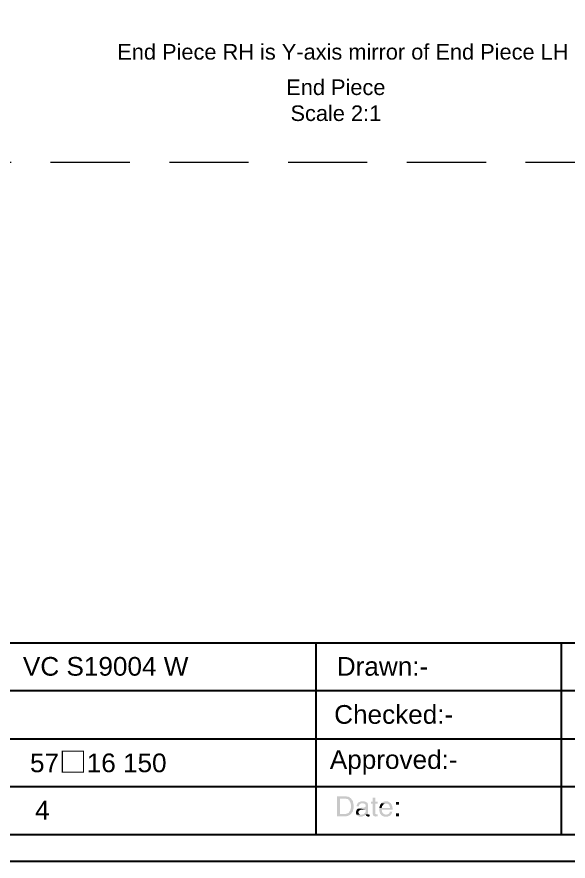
# Model space of a CAD drawing. Header units: millimetres. Extents: x 1167 to 2269, y 1197 to 1555.
# Drawn here: x 1901.3 to 1989.8, y 1258.2 to 1393.7 of the extents above; entities that cross this region are included whole.
import ezdxf

# ---------------------------------------------------------------- set-up
doc = ezdxf.new("R2010")
doc.units = ezdxf.units.MM
doc.linetypes.add('HIDDEN', pattern=[9.525, 6.35, -3.175])
doc.layers.add('Text', color=4, linetype='Continuous')
doc.styles.get("Standard").update_dxf_attribs({"font": 'arial.ttf'})

msp = doc.modelspace()

# ---------------------------------------------------------------- hatches: boundary and pattern name
at = {"transparency": 33554559}
for points in [[(1954.02028, 1268.62492), (1952.71145, 1268.62492), (1952.71145, 1265.42054), (1954.20081, 1265.42054), (1954.29107, 1265.46567), (1954.38134, 1265.46567), (1954.4716, 1265.5108), (1954.51673, 1265.5108), (1954.607, 1265.55593), (1954.69726, 1265.60106), (1954.74239, 1265.6462), (1954.83266, 1265.69133), (1954.87779, 1265.73646), (1954.92292, 1265.78159), (1953.16277, 1265.78159), (1953.16277, 1268.26386), (1953.97515, 1268.26386), (1954.92292, 1268.30899), (1954.83266, 1268.35413), (1954.78753, 1268.39926), (1954.69726, 1268.44439), (1954.65213, 1268.48952), (1954.56187, 1268.53466), (1954.4716, 1268.57979), (1954.29107, 1268.57979), (1954.24594, 1268.62492), (1954.15568, 1268.62492)], [(1954.92292, 1268.30899), (1953.97515, 1268.26386), (1954.11054, 1268.26386), (1954.20081, 1268.21873), (1954.29107, 1268.21873), (1954.3362, 1268.1736), (1954.42647, 1268.1736), (1954.51673, 1268.12847), (1954.56187, 1268.0382), (1954.607, 1267.99307), (1954.69726, 1267.94794), (1954.74239, 1267.85767), (1954.74239, 1267.81254), (1954.78753, 1267.72228), (1954.83266, 1267.67714), (1954.83266, 1267.58688), (1954.87779, 1267.49662), (1954.87779, 1267.40635), (1954.92292, 1267.31609), (1954.92292, 1266.72937), (1954.87779, 1266.6391), (1954.87779, 1266.54884), (1954.83266, 1266.45858), (1954.83266, 1266.36831), (1954.78753, 1266.32318), (1954.74239, 1266.23291), (1954.69726, 1266.18778), (1954.65213, 1266.09752), (1954.65213, 1266.09752), (1954.607, 1266.00725), (1954.51673, 1265.96212), (1954.4716, 1265.91699), (1954.38134, 1265.87186), (1954.29107, 1265.87186), (1954.24594, 1265.82673), (1954.15568, 1265.82673), (1954.06541, 1265.78159), (1953.16277, 1265.78159), (1954.92292, 1265.78159), (1955.01319, 1265.87186), (1955.01319, 1265.87186), (1955.05832, 1265.96212), (1955.10345, 1266.00725), (1955.14858, 1266.05239), (1955.19372, 1266.14265), (1955.23885, 1266.23291), (1955.23885, 1266.27805), (1955.28398, 1266.36831), (1955.28398, 1266.45858), (1955.32911, 1266.54884), (1955.32911, 1266.6391), (1955.37424, 1266.72937), (1955.37424, 1267.27095), (1955.32911, 1267.36122), (1955.32911, 1267.54175), (1955.28398, 1267.63201), (1955.28398, 1267.67714), (1955.23885, 1267.76741), (1955.23885, 1267.85767), (1955.19372, 1267.90281), (1955.14858, 1267.99307), (1955.10345, 1268.08333), (1955.05832, 1268.12847), (1955.01319, 1268.1736), (1954.96805, 1268.26386)], [(1958.84942, 1268.39926), (1958.44323, 1268.39926), (1958.44323, 1267.76741), (1958.12731, 1267.76741), (1958.12731, 1267.45148), (1958.44323, 1267.45148), (1958.44323, 1265.73646), (1958.48836, 1265.6462), (1958.5335, 1265.55593), (1958.5335, 1265.5108), (1958.57863, 1265.46567), (1958.62376, 1265.46567), (1958.71402, 1265.42054), (1958.80429, 1265.42054), (1958.89455, 1265.3754), (1958.93969, 1265.3754), (1958.98482, 1265.42054), (1959.21048, 1265.42054), (1959.21048, 1265.73646), (1958.98482, 1265.73646), (1958.89455, 1265.78159), (1958.84942, 1265.82673), (1958.84942, 1267.45148), (1959.21048, 1267.45148), (1959.21048, 1267.76741), (1958.84942, 1267.76741)], [(1957.58572, 1267.54175), (1956.77334, 1267.49662), (1956.95387, 1267.49662), (1956.999, 1267.45148), (1957.08927, 1267.45148), (1957.1344, 1267.40635), (1957.22466, 1267.36122), (1957.2698, 1267.27095), (1957.2698, 1267.18069), (1957.31493, 1267.09043), (1957.31493, 1267.09043), (1957.2698, 1267.00016), (1957.2698, 1266.95503), (1957.22466, 1266.9099), (1957.1344, 1266.86477), (1957.08927, 1266.86477), (1956.999, 1266.81963), (1956.50255, 1266.7745), (1956.36715, 1266.7745), (1956.27689, 1266.72937), (1956.18662, 1266.68424), (1956.14149, 1266.68424), (1956.05123, 1266.6391), (1957.31493, 1266.59397), (1957.31493, 1266.27805), (1957.2698, 1266.18778), (1957.2698, 1266.05239), (1957.22466, 1266.00725), (1957.1344, 1265.91699), (1957.08927, 1265.87186), (1957.04413, 1265.82673), (1956.999, 1265.78159), (1956.90874, 1265.73646), (1956.81847, 1265.73646), (1956.72821, 1265.69133), (1955.82557, 1265.69133), (1955.8707, 1265.60106), (1955.96096, 1265.55593), (1956.00609, 1265.5108), (1956.05123, 1265.46567), (1956.14149, 1265.42054), (1956.18662, 1265.42054), (1956.27689, 1265.3754), (1956.77334, 1265.3754), (1956.81847, 1265.42054), (1956.90874, 1265.46567), (1956.999, 1265.46567), (1957.04413, 1265.5108), (1957.1344, 1265.55593), (1957.22466, 1265.6462), (1957.22466, 1265.6462), (1957.31493, 1265.73646), (1957.72112, 1265.73646), (1957.67598, 1265.82673), (1957.67598, 1267.27095), (1957.63085, 1267.36122), (1957.63085, 1267.45148)], [(1956.81847, 1267.81254), (1956.50255, 1267.81254), (1956.41228, 1267.76741), (1956.32202, 1267.72228), (1956.27689, 1267.72228), (1956.18662, 1267.67714), (1956.14149, 1267.63201), (1956.09636, 1267.58688), (1956.05123, 1267.54175), (1956.00609, 1267.49662), (1955.96096, 1267.40635), (1955.91583, 1267.31609), (1955.8707, 1267.22582), (1955.8707, 1267.04529), (1956.23176, 1267.04529), (1956.23176, 1267.18069), (1956.27689, 1267.27095), (1956.32202, 1267.31609), (1956.36715, 1267.40635), (1956.41228, 1267.40635), (1956.50255, 1267.45148), (1956.59281, 1267.49662), (1956.77334, 1267.49662), (1957.58572, 1267.54175), (1957.54059, 1267.58688), (1957.45032, 1267.63201), (1957.40519, 1267.67714), (1957.36006, 1267.72228), (1957.2698, 1267.76741), (1957.17953, 1267.76741), (1957.1344, 1267.81254), (1956.90874, 1267.81254)], [(1960.56444, 1267.81254), (1960.33878, 1267.81254), (1960.24852, 1267.76741), (1960.20339, 1267.76741), (1960.11312, 1267.72228), (1960.02286, 1267.67714), (1959.97773, 1267.63201), (1959.88746, 1267.58688), (1959.84233, 1267.54175), (1959.7972, 1267.49662), (1960.56444, 1267.45148), (1960.74497, 1267.45148), (1960.83524, 1267.40635), (1960.9255, 1267.36122), (1960.97063, 1267.31609), (1961.01577, 1267.27095), (1961.01577, 1267.27095), (1961.0609, 1267.18069), (1961.10603, 1267.13556), (1961.15116, 1267.04529), (1961.15116, 1266.95503), (1961.19629, 1266.86477), (1961.19629, 1266.7745), (1959.88746, 1266.7745), (1959.48127, 1266.72937), (1959.48127, 1266.27805), (1959.5264, 1266.18778), (1959.5264, 1266.09752), (1959.57154, 1266.00725), (1959.57154, 1265.96212), (1959.61667, 1265.87186), (1959.6618, 1265.78159), (1959.70693, 1265.73646), (1959.75206, 1265.69133), (1960.56444, 1265.69133), (1960.47418, 1265.69133), (1960.38392, 1265.73646), (1960.29365, 1265.73646), (1960.24852, 1265.78159), (1960.15825, 1265.82673), (1960.11312, 1265.87186), (1960.06799, 1265.91699), (1960.02286, 1265.96212), (1959.97773, 1266.00725), (1959.97773, 1266.09752), (1959.93259, 1266.14265), (1959.93259, 1266.23291), (1959.88746, 1266.36831), (1959.88746, 1266.45858), (1961.60248, 1266.45858), (1961.60248, 1266.7745), (1961.55735, 1266.86477), (1961.55735, 1267.04529), (1961.51222, 1267.13556), (1961.46709, 1267.22582), (1961.46709, 1267.27095), (1961.42196, 1267.36122), (1961.37682, 1267.40635), (1961.33169, 1267.49662), (1961.28656, 1267.54175), (1961.19629, 1267.58688), (1961.15116, 1267.63201), (1961.0609, 1267.67714), (1961.01577, 1267.72228), (1960.9255, 1267.76741), (1960.83524, 1267.81254), (1960.65471, 1267.81254)], [(1959.7972, 1267.49662), (1959.75206, 1267.45148), (1959.70693, 1267.36122), (1959.6618, 1267.31609), (1959.61667, 1267.22582), (1959.57154, 1267.18069), (1959.57154, 1267.09043), (1959.5264, 1267.00016), (1959.5264, 1266.9099), (1959.48127, 1266.81963), (1959.48127, 1266.72937), (1959.88746, 1266.7745), (1959.88746, 1266.86477), (1959.93259, 1266.95503), (1959.93259, 1267.04529), (1959.97773, 1267.09043), (1960.02286, 1267.18069), (1960.06799, 1267.22582), (1960.11312, 1267.27095), (1960.15825, 1267.36122), (1960.24852, 1267.40635), (1960.29365, 1267.40635), (1960.38392, 1267.45148), (1960.56444, 1267.45148)], [(1962.64052, 1267.27095), (1962.64052, 1267.72228), (1962.14407, 1267.72228), (1962.14407, 1267.27095)], [(1956.05123, 1266.6391), (1956.00609, 1266.59397), (1955.91583, 1266.54884), (1955.91583, 1266.50371), (1955.8707, 1266.45858), (1955.82557, 1266.36831), (1955.78043, 1266.32318), (1955.78043, 1266.23291), (1955.7353, 1266.14265), (1955.7353, 1265.91699), (1955.78043, 1265.82673), (1955.78043, 1265.73646), (1955.82557, 1265.69133), (1956.54768, 1265.69133), (1956.41228, 1265.69133), (1956.32202, 1265.73646), (1956.27689, 1265.78159), (1956.23176, 1265.82673), (1956.18662, 1265.91699), (1956.14149, 1266.00725), (1956.14149, 1266.14265), (1956.18662, 1266.23291), (1956.23176, 1266.27805), (1956.27689, 1266.36831), (1956.32202, 1266.36831), (1956.41228, 1266.41344), (1956.50255, 1266.45858), (1956.68308, 1266.45858), (1957.04413, 1266.54884), (1957.22466, 1266.54884), (1957.31493, 1266.59397)], [(1957.72112, 1265.73646), (1957.31493, 1265.73646), (1957.31493, 1265.6462), (1957.81138, 1265.69133), (1957.81138, 1265.69133)], [(1957.94678, 1265.69133), (1957.81138, 1265.69133), (1957.31493, 1265.6462), (1957.36006, 1265.55593), (1957.40519, 1265.5108), (1957.40519, 1265.5108), (1957.45032, 1265.46567), (1957.54059, 1265.42054), (1957.63085, 1265.3754), (1957.81138, 1265.3754), (1957.85651, 1265.42054), (1957.94678, 1265.42054)], [(1961.55735, 1266.14265), (1961.15116, 1266.14265), (1961.15116, 1266.00725), (1961.10603, 1265.96212), (1961.01577, 1265.87186), (1960.97063, 1265.82673), (1960.9255, 1265.78159), (1960.83524, 1265.73646), (1960.74497, 1265.73646), (1960.65471, 1265.69133), (1959.75206, 1265.69133), (1959.7972, 1265.60106), (1959.88746, 1265.55593), (1959.93259, 1265.5108), (1960.02286, 1265.46567), (1960.11312, 1265.42054), (1960.15825, 1265.42054), (1960.24852, 1265.3754), (1960.83524, 1265.3754), (1960.9255, 1265.42054), (1961.01577, 1265.46567), (1961.0609, 1265.46567), (1961.15116, 1265.5108), (1961.19629, 1265.55593), (1961.28656, 1265.60106), (1961.33169, 1265.69133), (1961.37682, 1265.73646), (1961.42196, 1265.82673), (1961.46709, 1265.87186), (1961.51222, 1265.96212), (1961.51222, 1266.05239)], [(1962.64052, 1265.42054), (1962.64052, 1265.91699), (1962.14407, 1265.91699), (1962.14407, 1265.42054)]]:
    msp.add_hatch(color=256, dxfattribs=at).paths.add_polyline_path(points)

# ---------------------------------------------------------------- linework, layer by layer
at = {"color": 1, "linetype": 'HIDDEN', "lineweight": 9, "ltscale": 2}
msp.add_line((1868.65711, 1370.38456), (2265.09499, 1370.38456), dxfattribs=at)
msp.add_line((1855.83949, 1262.48694), (2265.09499, 1262.48694))
msp.add_lwpolyline([(2269.13303, 1258.22789), (2269.13303, 1555.22789), (1849.13303, 1555.22789), (1849.13303, 1258.22789)], close=True)
for points in [[(1868.65711, 1293.26709), (2265.09499, 1293.26709)], [(1949.32653, 1293.26709), (1949.32653, 1262.48694)], [(1988.68179, 1293.26709), (1988.68179, 1262.48694)], [(1868.65711, 1285.59462), (2164.78754, 1285.59462)], [(1868.65711, 1277.87702), (2217.72757, 1277.87702)], [(1868.65711, 1270.20455), (2164.78754, 1270.20455)]]:
    msp.add_lwpolyline(points)

# ---------------------------------------------------------------- texts
at = {"width": 34.3482701, "attachment_point": 5}
for s, insert, char_height in [('VC S19004 W', (1915.58415, 1289.46569), 2.9996568), ('Drawn:-', (1959.99439, 1289.46569), 2.999657), ('Checked:-', (1961.79108, 1281.74809), 2.999657), ('\\pxql;57{\\fSimSun|b0|i0|c134|p2;\\H1.08333x;□}16 150', (1920.62254, 1274.07562), 2.9996568), ('Approved:-', (1961.79108, 1274.07562), 2.999657), ('4', (1905.42608, 1266.40315), 2.99966)]:
    msp.add_mtext(s, dxfattribs=dict(at, insert=insert, char_height=char_height))
at = {"layer": 'Text', "char_height": 2.5, "width": 108.5908911, "attachment_point": 5}
for s, insert in [('End Piece RH is Y-axis mirror of End Piece LH', (1953.64081, 1388.09057)), ('\\pxqc;{\\fArial|b0|i0|c0|p34;End Piece\\PScale 2:1}', (1952.51186, 1380.32268))]:
    msp.add_mtext(s, dxfattribs=dict(at, insert=insert))

doc.saveas('drawing.dxf')
